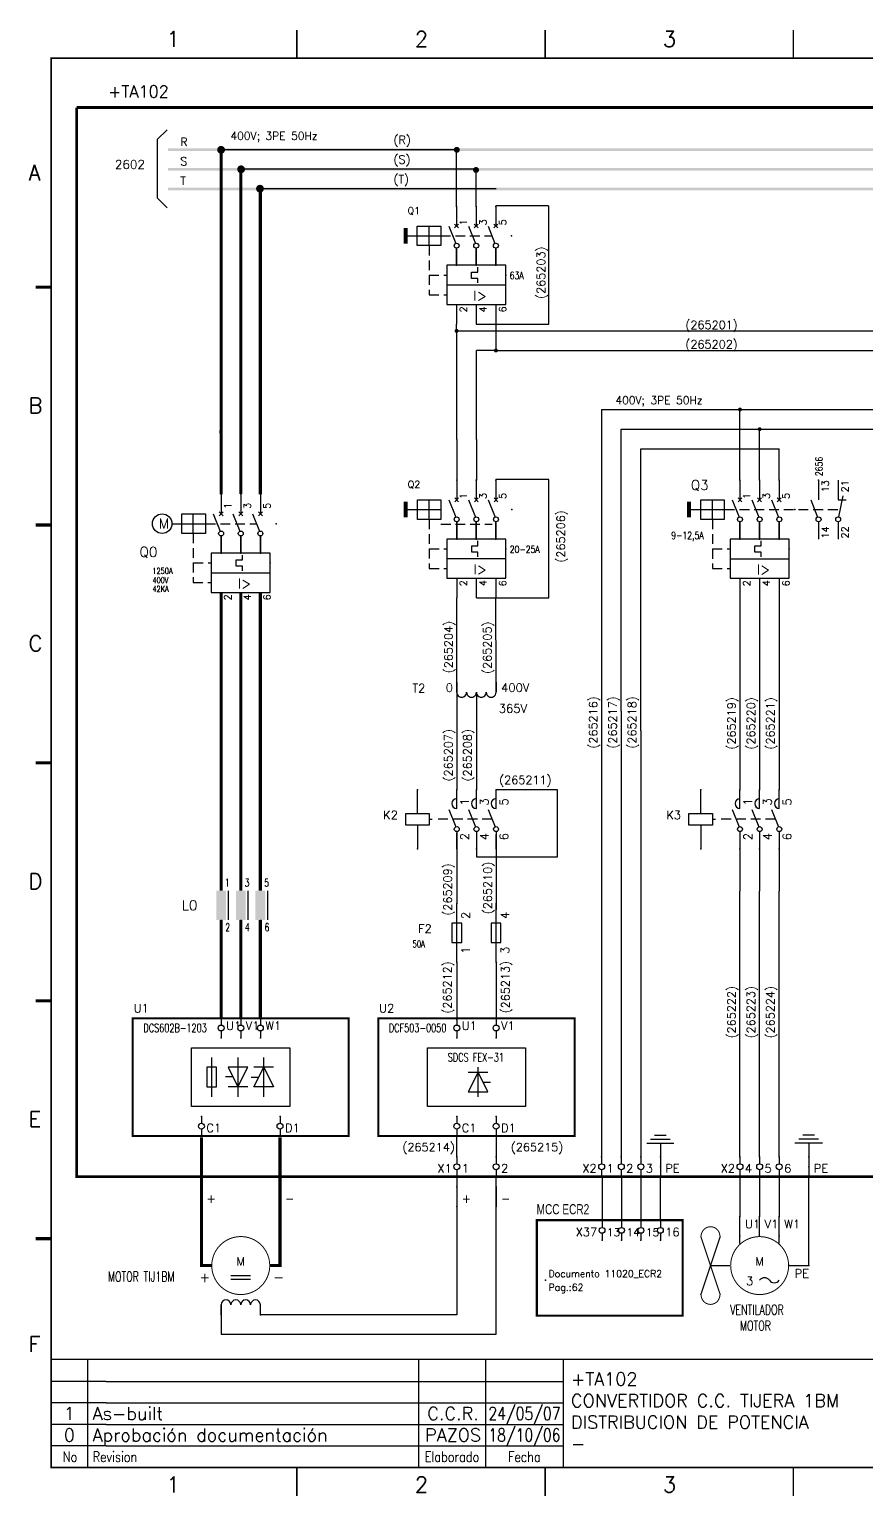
# Model space of a CAD drawing. Extents: x 4 to 524, y -8 to 369.
# Drawn here: x 4.2 to 219.5, y -8.3 to 368.9 of the extents above; entities that cross this region are included whole.
import ezdxf
from ezdxf.enums import TextEntityAlignment as Align

# ---------------------------------------------------------------- set-up
doc = ezdxf.new("R2010")
doc.units = 0
doc.header["$LTSCALE"] = 10
doc.header["$MEASUREMENT"] = 0
doc.linetypes.add('DASHDOT', pattern=[1, 0.5, -0.25, 0, -0.25])
doc.linetypes.add('HIDDEN', pattern=[0.375, 0.25, -0.125])
doc.layers.get('0').update_dxf_attribs({"linetype": 'CONTINUOUS'})
for name, color, linetype in [('$MKLNK', 7, 'HIDDEN'), ('1', 7, 'CONTINUOUS'), ('10', 5, 'CONTINUOUS'), ('102', 7, 'CONTINUOUS'), ('2', 7, 'CONTINUOUS'), ('4', 7, 'HIDDEN'), ('8', 1, 'CONTINUOUS'), ('9', 6, 'CONTINUOUS'), ('DIBUJO', 7, 'CONTINUOUS'), ('NODE', 7, 'CONTINUOUS')]:
    doc.layers.add(name, color=color, linetype=linetype)
doc.styles.add('HELV', font='HELVBLD.SHX', dxfattribs={"width": 1.2})
doc.styles.add('LABEL', font='SIMPLEX', dxfattribs={"width": 0.8, "height": 4})
doc.styles.add('ROMANS', font='romans')
doc.styles.get("Standard").update_dxf_attribs({"font": 'simplex'})

# ---------------------------------------------------------------- blocks, each defined once
blk = doc.blocks.new('NOD', base_point=(237.5, 170))
at = {"layer": 'NODE'}
blk.add_point((237.5, 170), dxfattribs=at)
blk = doc.blocks.new('$071501S')
at = {"layer": '2'}
for p, q in [((0, -6), (0, 0)), ((-3, -6), (3, -6)), ((-3, -9), (-3, -6)), ((3, -6), (3, -9)), ((3, -9), (-3, -9)), ((0, -9), (0, -15))]:
    blk.add_line(p, q, dxfattribs=at)
at = {"layer": '2', "rotation": 90}
for p in [(0, 0), (0, -15)]:
    blk.add_blockref('NOD', p, dxfattribs=at)
at = {"layer": '8'}
for tag, p in [('1A', (1, -3.325)), ('2A', (1, -13.325))]:
    blk.add_attdef(tag, p, '', height=2.15, dxfattribs=at)
at = {"layer": '9'}
blk.add_attdef('ID', text='', height=2.15, dxfattribs=at).set_placement((-5, -7.5), align=Align.RIGHT)
blk = doc.blocks.new('$71302MS')
at = {"layer": '$MKLNK'}
blk.add_line((9, -7.5), (-5, -7.5), dxfattribs=at)
for p, q in [((0, -4.75), (0, 0)), ((5, -4.75), (5, 0)), ((10, -4.75), (10, 0)), ((0, -10.62), (0, -15)), ((5, -10.62), (5, -15)), ((10, -10.62), (10, -15))]:
    blk.add_line(p, q)
at = {"layer": '102'}
for p, q in [((-2, -5), (-0.23, -9.42)), ((3, -5), (4.77, -9.42)), ((8, -5), (9.77, -9.42))]:
    blk.add_line(p, q, dxfattribs=at)
for centre in [(0, -10), (5, -10), (10, -10)]:
    blk.add_circle(centre, 0.625, dxfattribs=at)
for centre in [(0, -3.5), (5, -3.5), (10, -3.5)]:
    blk.add_arc(centre, 1.25, 90, 270, dxfattribs=at)
at = {"layer": '2'}
for p in [(0, 0), (5, 0), (10, 0), (0, -15), (5, -15), (10, -15)]:
    blk.add_blockref('NOD', p, dxfattribs=at)
at = {"layer": '8', "flags": 8}
for tag, p in [('1A', (3.07, -4)), ('3A', (8.07, -4)), ('5A', (13.07, -4))]:
    blk.add_attdef(tag, p, '', height=2.15, rotation=90, dxfattribs=at)
for tag, p in [('2A', (3.07, -11)), ('4A', (8.07, -11)), ('6A', (13.07, -11))]:
    blk.add_attdef(tag, text='', height=2.15, rotation=90, dxfattribs=at).set_placement(p, align=Align.RIGHT)
at = {"layer": '9'}
blk.add_attdef('ID', text='', height=2.15, rotation=90, dxfattribs=at).set_placement((-7.25, -7.5), align=Align.CENTER)
blk = doc.blocks.new('ACAD1F02')
at = {"layer": '2'}
for p, q in [((360, 150), (365, 150)), ((360, 149.03), (365, 149.03))]:
    blk.add_line(p, q, dxfattribs=at)
blk.add_lwpolyline([(355.12, 152.5, 0.25, 0.25, 1), (369.88, 152.5, 0.25, 0.25, 1)], format="xyseb", close=True, dxfattribs=at)
blk.add_text('M', height=2.15, dxfattribs=at).set_placement((362.5, 152.5), align=Align.CENTER)
blk = doc.blocks.new('$060303')
at = {"layer": '2'}
for p, q in [((0, 0), (2.5, 0)), ((0, -10), (2.5, -10))]:
    blk.add_line(p, q, dxfattribs=at)
for centre in [(2.5, -1.25), (2.5, -3.75), (2.5, -6.25), (2.5, -8.75)]:
    blk.add_arc(centre, 1.25, 270, 90, dxfattribs=at)
for p in [(0, 0), (0, -10)]:
    blk.add_blockref('NOD', p, dxfattribs=at)
at = {"layer": '8'}
for tag, p in [('1A', (1.5, -3.325)), ('2A', (1.5, -13.325))]:
    blk.add_attdef(tag, text='', height=2.15, dxfattribs=at).set_placement(p, align=Align.RIGHT)
at = {"layer": '9'}
blk.add_attdef('ID', text='', height=2.15, dxfattribs=at).set_placement((0, 1.175), align=Align.CENTER)
blk = doc.blocks.new('$$PLD12C')
for p, q in [((0, 2.5), (0, 0.75)), ((0, -0.75), (0, -2.5))]:
    blk.add_line(p, q)
at = {"layer": '2'}
blk.add_circle((0, 0), 0.75, dxfattribs=at)
for p in [(0, 2.5), (0, -2.5)]:
    blk.add_blockref('NOD', p, dxfattribs=at)
at = {"layer": '8'}
blk.add_attdef('*A', (1.25, -1.5), '', height=2.15, dxfattribs=at)
at = {"layer": '9'}
blk.add_attdef('ID', text='', height=2.15, dxfattribs=at).set_placement((-1.25, -1.5), align=Align.RIGHT)
blk = doc.blocks.new('$$PLD12')
blk.add_line((0, 2.5), (0, -2.5))
at = {"layer": '2'}
for p in [(0, 2.5), (0, -2.5)]:
    blk.add_blockref('NOD', p, dxfattribs=at)
at = {"layer": '8'}
blk.add_attdef('*A', (1.25, -1.5), '', height=2.15, dxfattribs=at)
at = {"layer": '9'}
blk.add_attdef('ID', text='', height=2.15, dxfattribs=at).set_placement((-1.25, -1.5), align=Align.RIGHT)
blk = doc.blocks.new('$$PLU21C')
for p, q in [((0, 2.5), (0, 0.75)), ((0, -0.75), (0, -2.5))]:
    blk.add_line(p, q)
at = {"layer": '2'}
blk.add_circle((0, 0), 0.75, dxfattribs=at)
for p in [(0, 2.5), (0, -2.5)]:
    blk.add_blockref('NOD', p, dxfattribs=at)
at = {"layer": '8'}
blk.add_attdef('*A', (1.25, -0.5), '', height=2.15, dxfattribs=at)
at = {"layer": '9'}
blk.add_attdef('ID', text='', height=2.15, dxfattribs=at).set_placement((-1.25, -0.5), align=Align.RIGHT)
blk = doc.blocks.new('$$PLU21')
blk.add_line((0, -2.5), (0, 2.5))
at = {"layer": '2'}
for p in [(0, 2.5), (0, -2.5)]:
    blk.add_blockref('NOD', p, dxfattribs=at)
at = {"layer": '8'}
blk.add_attdef('*A', (1.25, -0.5), '', height=2.15, dxfattribs=at)
at = {"layer": '9'}
blk.add_attdef('ID', text='', height=2.15, dxfattribs=at).set_placement((-1.25, -0.5), align=Align.RIGHT)
blk = doc.blocks.new('$072101S')
at = {"layer": '2'}
for p, q in [((0, 0), (0, 15)), ((1.25, 10), (-1.25, 10)), ((-1.25, 10), (-1.25, 5)), ((1.25, 5), (1.25, 10)), ((-1.25, 5), (1.25, 5))]:
    blk.add_line(p, q, dxfattribs=at)
for p in [(0, 15), (0, 0)]:
    blk.add_blockref('NOD', p, dxfattribs=at)
at = {"layer": '8'}
blk.add_attdef('2A', (3.325, 11), '', height=2.15, rotation=90, dxfattribs=at)
blk.add_attdef('ID', text='', height=2.15, rotation=90, dxfattribs=at).set_placement((-2.25, 7.5), align=Align.CENTER)
blk.add_attdef('1A', text='', height=2.15, rotation=90, dxfattribs=at).set_placement((3.325, 4), align=Align.RIGHT)
blk = doc.blocks.new('$021501')
at = {"layer": '2'}
for p, q in [((0, -6), (0, 0)), ((-3.5, -6), (3.5, -6)), ((-2.5, -7), (2.5, -7)), ((-1.5, -8), (1.5, -8))]:
    blk.add_line(p, q, dxfattribs=at)
blk.add_blockref('NOD', (0, 0), dxfattribs=at)
blk = doc.blocks.new('KK')
for p, q in [((170.54, 197.03), (170.54, 201.39)), ((175.54, 197.03), (175.54, 201.39)), ((180.54, 197.03), (180.54, 201.41)), ((170.54, 187.03), (170.54, 182.03)), ((175.54, 187.03), (175.54, 182.03)), ((180.54, 187.03), (180.54, 182.03))]:
    blk.add_line(p, q)
for p in [(168.04, 194.53), (183.04, 194.53)]:
    blk.add_point(p)
at = {"layer": '102'}
for p, q in [((170.54, 212.03), (170.54, 207.03)), ((175.54, 212.03), (175.54, 207.03)), ((180.54, 212.03), (180.54, 207.03)), ((168.54, 207.03), (170.31, 202.61)), ((173.54, 207.03), (175.31, 202.61)), ((178.54, 207.03), (180.31, 202.61)), ((170.54, 201.4), (170.54, 197.03)), ((175.54, 201.4), (175.54, 197.03)), ((180.54, 201.4), (180.54, 197.03)), ((183.04, 197.03), (168.04, 197.03)), ((168.04, 197.03), (168.04, 192.03)), ((174.36, 195.31), (175.96, 195.31)), ((174.36, 193.71), (174.36, 195.31)), ((175.96, 195.31), (175.96, 196.53)), ((183.04, 192.03), (183.04, 197.03)), ((168.04, 192.03), (183.04, 192.03)), ((168.04, 192.03), (168.04, 187.03)), ((175.96, 193.71), (174.36, 193.71)), ((175.96, 192.53), (175.96, 193.71)), ((183.04, 187.03), (183.04, 192.03)), ((168.04, 187.03), (183.04, 187.03))]:
    blk.add_line(p, q, dxfattribs=at)
for centre in [(170.54, 202.03), (175.54, 202.03), (180.54, 202.03)]:
    blk.add_circle(centre, 0.625, dxfattribs=at)
for p in [(169.54, 204.53), (174.54, 204.53), (179.54, 204.53), (184.54, 204.53)]:
    blk.add_point(p, dxfattribs=at)
at = {"layer": '2', "linetype": 'HIDDEN'}
for p, q in [((163.54, 202.03), (163.54, 189.53)), ((163.54, 194.53), (168.04, 194.53)), ((163.54, 189.53), (168.04, 189.53))]:
    blk.add_line(p, q, dxfattribs=at)
at = {"layer": '2'}
blk.add_trace([(158.04, 206.53), (157.04, 206.53), (158.04, 202.53), (157.04, 202.53)], dxfattribs=at)
at = {"layer": 'DIBUJO'}
for p, q in [((160.54, 202.03), (160.54, 207.03)), ((160.54, 207.03), (166.54, 207.03)), ((163.54, 202.03), (163.54, 207.03)), ((166.54, 207.03), (166.54, 202.03)), ((171.04, 207.53), (170.04, 206.53)), ((170.04, 207.53), (171.04, 206.53)), ((175.04, 207.53), (176.04, 206.53)), ((176.04, 207.53), (175.04, 206.53)), ((180.04, 207.53), (181.04, 206.53)), ((181.04, 207.53), (180.04, 206.53)), ((158.04, 204.53), (166.54, 204.53)), ((166.54, 202.03), (160.54, 202.03))]:
    blk.add_line(p, q, dxfattribs=at)
at = {"layer": '2'}
for p in [(170.54, 212.03), (175.54, 212.03), (180.54, 212.03), (170.54, 197.03), (175.54, 197.03), (180.54, 197.03)]:
    blk.add_blockref('NOD', p, dxfattribs=at)
at = {"layer": '102'}
blk.add_text('I>', height=2.52, dxfattribs=at).set_placement((176.51, 188.04), align=Align.CENTER)
at = {"layer": 'DIBUJO', "color": 1, "style": 'ROMANS'}
for s, p in [('1', (173.15, 207.2)), ('3', (178.15, 207.2)), ('5', (183.15, 207.2)), ('2', (173.15, 185.01)), ('4', (178.15, 185.01)), ('6', (183.15, 185.01))]:
    blk.add_text(s, height=1.8, rotation=90, dxfattribs=at).set_placement(p)
at = {"layer": 'DIBUJO', "color": 6, "style": 'ROMANS'}
blk.add_attdef('REFERENCIA', (158.04, 210.03), '', height=1.8, dxfattribs=at)
at = {"layer": 'DIBUJO', "color": 6, "style": 'ROMANS', "width": 0.8}
blk.add_attdef('REGULACION', (184.04, 193.53), '', height=1.8, dxfattribs=at)
blk = doc.blocks.new('IATR1A1C')
for p, q in [((0, -7.5), (0, -3.14)), ((5, -7.5), (5, -3.14)), ((10, -7.5), (10, -3.12)), ((0, -17.5), (0, -22.5)), ((5, -17.5), (5, -22.5)), ((10, -17.5), (10, -22.5))]:
    blk.add_line(p, q)
for p in [(-2.5, -10), (12.5, -10)]:
    blk.add_point(p)
at = {"layer": '102'}
for p, q in [((0, 7.5), (0, 2.5)), ((5, 7.5), (5, 2.5)), ((10, 7.5), (10, 2.5)), ((20, 7.5), (20, 2.5)), ((25, 7.5), (25, 2.5)), ((-2, 2.5), (-0.23, -1.92)), ((3, 2.5), (4.77, -1.92)), ((8, 2.5), (9.77, -1.92)), ((18, 2.5), (19.77, -1.92)), ((25, 2.5), (27, 2.5)), ((25.13, -1.89), (26.25, 3.5)), ((0, -3.12), (0, -7.5)), ((5, -3.12), (5, -7.5)), ((10, -3.12), (10, -7.5)), ((20, -3.12), (20, -7.5)), ((25, -3.12), (25, -7.5)), ((12.5, -7.5), (-2.5, -7.5)), ((-2.5, -7.5), (-2.5, -12.5)), ((3.82, -9.22), (5.42, -9.22)), ((3.82, -10.82), (3.82, -9.22)), ((5.42, -10.82), (3.82, -10.82)), ((5.42, -9.22), (5.42, -8)), ((5.42, -12), (5.42, -10.82)), ((12.5, -12.5), (12.5, -7.5)), ((-2.5, -12.5), (12.5, -12.5)), ((-2.5, -12.5), (-2.5, -17.5)), ((12.5, -17.5), (12.5, -12.5)), ((-2.5, -17.5), (12.5, -17.5))]:
    blk.add_line(p, q, dxfattribs=at)
for centre in [(0, -2.5), (5, -2.5), (10, -2.5), (20, -2.5), (25, -2.5)]:
    blk.add_circle(centre, 0.625, dxfattribs=at)
for p in [(-1, 0), (4, 0), (9, 0), (14, 0), (19, 0)]:
    blk.add_point(p, dxfattribs=at)
at = {"layer": '2', "linetype": 'HIDDEN'}
for p, q in [((-3.86, 0), (25.46, 0)), ((-7, -2.5), (-7, -15)), ((-7, -10), (-2.5, -10)), ((-7, -15), (-2.5, -15))]:
    blk.add_line(p, q, dxfattribs=at)
at = {"layer": '2'}
blk.add_trace([(-12.5, 2), (-13.5, 2), (-12.5, -2), (-13.5, -2)], dxfattribs=at)
at = {"layer": 'DIBUJO'}
for p, q in [((-12.5, 0), (-4, 0)), ((-10, -2.5), (-10, 2.5)), ((-10, 2.5), (-4, 2.5)), ((-7, -2.5), (-7, 2.5)), ((-4, 2.5), (-4, -2.5)), ((0.5, 3), (-0.5, 2)), ((-0.5, 3), (0.5, 2)), ((4.5, 3), (5.5, 2)), ((5.5, 3), (4.5, 2)), ((9.5, 3), (10.5, 2)), ((10.5, 3), (9.5, 2)), ((-4, -2.5), (-10, -2.5))]:
    blk.add_line(p, q, dxfattribs=at)
at = {"layer": '2'}
for p in [(0, 7.5), (5, 7.5), (10, 7.5), (20, 7.5), (0, -7.5), (5, -7.5), (10, -7.5)]:
    blk.add_blockref('NOD', p, dxfattribs=at)
at = {"layer": '102'}
blk.add_text('I>', height=2.52, dxfattribs=at).set_placement((5.97, -16.49), align=Align.CENTER)
at = {"layer": 'DIBUJO', "color": 1, "style": 'ROMANS'}
for s, p in [('3', (7.61, 2.68)), ('5', (12.61, 2.68)), ('13', (22.61, 4.39)), ('21', (27.61, 4.39)), ('1', (2.61, 2.68)), ('14', (22.61, -7.37)), ('22', (27.61, -7.37)), ('2', (2.61, -19.52)), ('4', (7.61, -19.52)), ('6', (12.61, -19.52))]:
    blk.add_text(s, height=1.8, rotation=90, dxfattribs=at).set_placement(p)
at = {"layer": 'DIBUJO', "color": 6, "style": 'ROMANS', "width": 0.8}
for p in [(21, 8.5), (26, 8.5)]:
    blk.add_attdef('PAGCAUXABIERTO1', p, '', height=1.8, rotation=90, dxfattribs=at)
at = {"layer": 'DIBUJO', "color": 6, "style": 'ROMANS'}
blk.add_attdef('REFERENCIA', (-12.5, 5.5), '', height=1.8, dxfattribs=at)
at = {"layer": 'DIBUJO', "color": 6, "style": 'ROMANS', "width": 0.8}
blk.add_attdef('REGULACION', (13.5, -11), '', height=1.8, dxfattribs=at)
blk = doc.blocks.new('newcajec')
at = {"layer": '1'}
for p, q in [((179.4, 20.85), (0.13, 20.85)), ((7, 20.85), (7, 0)), ((71, 20.85), (71, 0)), ((84, 20.85), (84, 0.09)), ((99, 20.85), (99, 0)), ((10.6, 16.64), (0, 16.64)), ((10.6, 16.64), (99, 16.64)), ((10.6, 12.48), (0, 12.48)), ((10.6, 12.48), (99, 12.48)), ((10.6, 8.32), (0, 8.32)), ((10.6, 8.32), (99, 8.32)), ((10.6, 4.16), (0, 4.16)), ((10.6, 4.16), (99, 4.16))]:
    blk.add_line(p, q, dxfattribs=at)
for points in [[(47.5, 272.5, 0.3, 0.3, 0), (47.5, 277.91, 0.3, 0.3, 0)], [(95.5, 272.5, 0.3, 0.3, 0), (95.5, 277.91, 0.3, 0.3, 0)], [(143.5, 272.5, 0.3, 0.3, 0), (143.5, 277.91, 0.3, 0.3, 0)], [(-2.99, 228.23, 0.6, 0.6, 0), (-0.18, 228.23, 0.6, 0.6, 0)], [(-2.99, 182.23, 0.6, 0.6, 0), (-0.18, 182.23, 0.6, 0.6, 0)], [(-2.99, 136.23, 0.6, 0.6, 0), (-0.18, 136.23, 0.6, 0.6, 0)], [(-2.99, 90.23, 0.6, 0.6, 0), (-0.18, 90.23, 0.6, 0.6, 0)], [(-2.99, 44.23, 0.6, 0.6, 0), (-0.18, 44.23, 0.6, 0.6, 0)], [(47.5, -5.5, 0.3, 0.3, 0), (47.5, -0.09, 0.3, 0.3, 0)], [(95.5, -5.5, 0.3, 0.3, 0), (95.5, -0.09, 0.3, 0.3, 0)], [(143.5, -5.5, 0.3, 0.3, 0), (143.5, -0.09, 0.3, 0.3, 0)]]:
    blk.add_lwpolyline(points, format="xyseb", dxfattribs=at)
at = {"layer": '1', "const_width": 0.3}
blk.add_lwpolyline([(0, 0), (0, 272.5), (383, 272.5), (383, 0)], close=True, dxfattribs=at)
at = {"layer": '1', "style": 'ROMANS'}
for s, p in [('1', (22.29, 274.68)), ('2', (70.29, 274.68)), ('3', (118.29, 274.68)), ('A', (-4.37, 248.84)), ('B', (-4.37, 203.84)), ('C', (-4.37, 157.84)), ('D', (-4.37, 111.84)), ('E', (-4.37, 65.84)), ('F', (-4.37, 22.34)), ('1', (22.29, -4.82)), ('2', (70.29, -4.82)), ('3', (118.29, -4.82))]:
    blk.add_text(s, height=3, dxfattribs=at).set_placement(p)
at = {"layer": '1', "style": 'LABEL', "width": 0.8}
for s, p in [('No', (2.23, 1.05)), ('Revision', (8, 1.05))]:
    blk.add_text(s, height=2, dxfattribs=at).set_placement(p)
for s, p in [('Elaborado', (77.5, 1.05)), ('Fecha', (91.5, 1.05))]:
    blk.add_text(s, height=2, dxfattribs=at).set_placement(p, align=Align.CENTER)
at = {"layer": '10', "style": 'ROMANS'}
for tag, p in [('REV41', (3.5, 18.74)), ('REV43', (77.7, 18.74)), ('REV31', (3.5, 14.58)), ('REV33', (77.7, 14.58)), ('REV21', (3.5, 10.42)), ('REV23', (77.7, 10.42)), ('REV11', (3.5, 6.27)), ('REV13', (77.7, 6.27))]:
    blk.add_attdef(tag, text='', height=2.5, dxfattribs=at).set_placement(p, align=Align.MIDDLE)
for tag, p, height in [('REV42', (8, 17.49), 2.5), ('SHEETNAME1', (100.5, 15.83), 2.5), ('DESIGNCHECK', (180.74, 14.83), 2.5), ('DOCUMENTTYPE', (216.43, 16.8), 2.5), ('NOTA', (305.32, 15.8), 3), ('REV32', (8, 13.33), 2.5), ('OBJECT', (216.43, 12.4), 2.5), ('REV22', (8, 9.17), 2.5), ('SHEETNAME2', (100.5, 11.67), 2.5), ('ORDER', (305.32, 7.3), 4.5), ('SHEETNAME3', (100.5, 7.51), 2.5), ('DRAWINGCHECK', (180.53, 7.71), 2.5), ('CUSTOMER', (216.43, 8.08), 2.5), ('REV12', (8, 5.01), 2.5), ('SHEETNAME4', (100.5, 3.35), 2.5), ('USER', (180.63, 0.71), 2.5), ('DEPARTMENT', (271.93, 1.05), 2.5), ('DOCUMENT_ID', (305.32, 0.93), 4.4)]:
    blk.add_attdef(tag, p, '', height=height, dxfattribs=at)
for tag, width, p, p2 in [('REV44', 1.221199, (84.53, 17.49), (98.48, 17.49)), ('REV34', 1.221199, (84.53, 13.33), (98.48, 13.33)), ('REV24', 1.221199, (84.53, 9.17), (98.48, 9.17)), ('REV14', 1.221199, (84.53, 5.01), (98.48, 5.01)), ('CREATED2', 7.039915, (282.71, 1.05), (301.14, 1.05))]:
    blk.add_attdef(tag, text='', height=2.5, dxfattribs=dict(at, width=width)).set_placement(p, p2, align=Align.FIT)
for tag, p in [('SHEET', (382, 7.43)), ('NEXTSHEET', (382, 0.5))]:
    blk.add_attdef(tag, text='', height=2.5, dxfattribs=at).set_placement(p, align=Align.RIGHT)
blk = doc.blocks.new('$PP313')
at = {"layer": '2'}
blk.add_blockref('NOD', (0, 0), dxfattribs=at)
at = {"layer": '8'}
blk.add_attdef('1A', (1, -3.325), '', height=2.15, dxfattribs=at)
at = {"layer": '9'}
blk.add_attdef('ID', (1, 1), '', height=2.15, dxfattribs=at)

msp = doc.modelspace()

# ---------------------------------------------------------------- linework, layer by layer
for p, q in [((53.49, 234.29), (53.49, 238.69)), ((58.54, 234.29), (58.54, 238.69)), ((63.59, 234.29), (63.59, 238.71))]:
    msp.add_line(p, q)
for p in [(50.97, 231.76), (66.12, 231.76)]:
    msp.add_point(p)
at = {"layer": '102'}
for p, q in [((53.49, 249.44), (53.49, 244.39)), ((58.54, 249.44), (58.54, 244.39)), ((63.59, 249.44), (63.59, 244.39)), ((51.47, 244.39), (53.26, 239.92)), ((56.52, 244.39), (58.31, 239.92)), ((61.57, 244.39), (63.36, 239.92)), ((53.49, 238.7), (53.49, 234.29)), ((58.54, 238.7), (58.54, 234.29)), ((63.59, 238.7), (63.59, 234.29)), ((66.12, 234.29), (50.97, 234.29)), ((50.97, 234.29), (50.97, 229.24)), ((66.12, 229.24), (66.12, 234.29)), ((57.35, 230.93), (57.35, 232.55)), ((57.35, 232.55), (58.97, 232.55)), ((58.97, 230.93), (57.35, 230.93)), ((58.97, 232.55), (58.97, 233.78)), ((58.97, 229.74), (58.97, 230.93)), ((50.97, 229.24), (66.12, 229.24)), ((50.97, 229.24), (50.97, 224.19)), ((66.12, 224.19), (66.12, 229.24)), ((50.97, 224.19), (66.12, 224.19)), ((53.49, 147.55), (53.49, 152.6)), ((58.54, 147.55), (58.54, 152.6)), ((63.59, 147.55), (63.59, 152.6)), ((53.49, 139.98), (53.49, 134.93)), ((58.54, 139.98), (58.54, 134.93)), ((63.59, 139.98), (63.59, 134.93))]:
    msp.add_line(p, q, dxfattribs=at)
for centre in [(53.49, 239.34), (58.54, 239.34), (63.59, 239.34)]:
    msp.add_circle(centre, 0.631, dxfattribs=at)
for p in [(52.48, 241.86), (57.53, 241.86), (62.58, 241.86), (67.63, 241.86)]:
    msp.add_point(p, dxfattribs=at)
for points in [[(54.76, 147.55), (52.23, 147.55), (54.76, 139.98), (52.23, 139.98)], [(59.81, 147.55), (57.28, 147.55), (59.81, 139.98), (57.28, 139.98)], [(64.86, 147.55), (62.33, 147.55), (64.86, 139.98), (62.33, 139.98)]]:
    msp.add_solid(points, dxfattribs=at)
at = {"layer": '2', "color": 7}
for p, q in [((39.58, 343.09), (37.08, 340.59)), ((37.08, 340.59), (37.08, 325.59)), ((114.09, 337.98), (53.31, 337.98)), ((114.05, 323.44), (114.05, 337.89)), ((119.14, 332.97), (58.43, 332.97)), ((119.1, 323.44), (119.1, 332.88)), ((37.08, 325.59), (39.58, 323.09)), ((124.19, 327.97), (63.43, 327.97)), ((137.71, 323.56), (124.12, 323.56)), ((137.74, 293.14), (137.74, 323.56)), ((114.05, 291.43), (114.05, 293.14)), ((119.1, 293.14), (137.74, 293.14)), ((124.15, 293.14), (124.15, 286.38)), ((151.34, 271.21), (186.91, 271.21)), ((156.39, 266.16), (191.96, 266.16)), ((161.44, 261.11), (197.01, 261.11)), ((137.76, 253.19), (124.17, 253.19)), ((137.76, 222.77), (137.76, 253.19)), ((119.12, 222.77), (137.76, 222.77)), ((114.09, 198.5), (114.09, 201.03)), ((124.19, 198.5), (124.19, 201.03)), ((151.34, 198.71), (151.34, 79.07)), ((156.39, 193.66), (156.39, 79.07)), ((161.44, 188.61), (161.44, 79.07)), ((139.95, 173.44), (124.19, 173.44)), ((139.95, 156.18), (139.95, 173.44)), ((114.09, 158.29), (114.09, 162.37)), ((124.19, 158.29), (124.19, 161.95)), ((119.14, 158.29), (119.14, 156.18)), ((119.14, 156.18), (139.95, 156.18)), ((55.33, 147.48), (55.33, 139.98)), ((60.38, 147.48), (60.38, 139.98)), ((65.43, 147.48), (65.43, 139.98)), ((114.09, 119.89), (114.09, 114.56)), ((124.19, 119.89), (124.19, 114.66)), ((45.92, 92), (45.92, 107.15)), ((45.92, 107.15), (71.17, 107.15)), ((71.17, 107.15), (71.17, 92)), ((106.52, 92), (106.52, 107.15)), ((106.52, 107.15), (131.77, 107.15)), ((131.77, 107.15), (131.77, 92)), ((71.17, 92), (45.92, 92)), ((131.77, 92), (106.52, 92)), ((114.09, 79.07), (114.09, 84.62)), ((124.19, 84.56), (124.19, 78.86)), ((114.09, 74.02), (114.09, 38.51)), ((124.19, 33.46), (124.19, 74.02)), ((151.44, 74.05), (151.44, 62.68)), ((156.44, 74.05), (156.44, 62.68)), ((161.44, 74.05), (161.44, 62.68)), ((166.44, 62.68), (166.44, 74.05)), ((186.91, 74.02), (186.91, 63.76)), ((191.96, 74.02), (191.96, 63.76)), ((197.01, 74.02), (197.01, 63.76)), ((204.58, 51.13), (204.58, 74.02)), ((199.53, 51.13), (204.58, 51.13)), ((53.49, 41.03), (53.49, 33.46)), ((114.09, 38.51), (63.59, 38.51)), ((53.49, 33.46), (124.19, 33.46))]:
    msp.add_line(p, q, dxfattribs=at)
at = {"layer": '2', "color": 7, "linetype": 'HIDDEN'}
for p, q in [((109.98, 315.86), (123.11, 315.86)), ((110.03, 241.71), (123.16, 241.71))]:
    msp.add_line(p, q, dxfattribs=at)
at = {"layer": '2'}
for p, q in [((114.05, 291.43), (288.66, 291.43)), ((114.07, 263.51), (114.07, 291.68)), ((124.15, 286.38), (119.12, 286.38)), ((119.12, 263.51), (119.12, 286.38)), ((124.15, 286.38), (293.71, 286.38)), ((151.34, 271.21), (151.34, 198.71)), ((186.91, 271.21), (241.25, 271.21)), ((186.91, 253.07), (186.91, 271.21)), ((156.39, 193.66), (156.39, 266.16)), ((191.96, 266.16), (246.25, 266.16)), ((191.96, 253.07), (191.96, 266.16)), ((114.07, 263.51), (114.07, 253.07)), ((119.12, 263.51), (119.12, 253.07)), ((161.44, 188.61), (161.44, 261.11)), ((197.01, 253.07), (197.01, 261.11)), ((114.09, 201.03), (114.07, 222.77)), ((124.19, 201.03), (124.17, 222.77)), ((186.91, 222.77), (186.91, 205.57)), ((191.96, 222.77), (191.96, 205.57)), ((197.01, 222.77), (197.01, 205.57)), ((186.91, 205.57), (186.91, 173.44)), ((191.96, 205.57), (191.96, 173.44)), ((197.01, 205.57), (197.01, 173.44)), ((114.09, 198.5), (114.09, 173.44)), ((119.14, 198.5), (119.14, 173.44)), ((107.02, 165.87), (107.78, 165.87)), ((179.84, 165.87), (180.6, 165.87)), ((114.09, 158.29), (114.09, 144.25)), ((124.19, 158.29), (124.19, 142.63)), ((186.91, 158.29), (186.91, 147.4)), ((191.96, 158.29), (191.96, 147.4)), ((197.01, 158.29), (197.01, 147.4)), ((186.91, 79.07), (186.91, 147.4)), ((191.96, 79.07), (191.96, 147.4)), ((197.01, 79.07), (197.01, 147.4)), ((114.09, 129.1), (114.09, 119.89)), ((124.19, 129.1), (124.19, 119.89)), ((49.81, 102.1), (49.81, 97.05)), ((52.34, 102.1), (49.81, 102.1)), ((51.07, 94.53), (51.07, 104.63)), ((52.34, 97.05), (52.34, 102.1)), ((55.27, 102.1), (57.8, 97.05)), ((60.32, 102.1), (55.27, 102.1)), ((57.8, 104.63), (57.8, 94.53)), ((57.8, 97.05), (60.32, 102.1)), ((61.93, 97.05), (64.46, 102.1)), ((66.98, 102.1), (61.93, 102.1)), ((64.46, 94.53), (64.46, 104.63)), ((64.46, 102.1), (66.98, 97.05)), ((119.55, 94.53), (119.55, 102.1)), ((56.45, 99.63), (54.59, 99.63)), ((63.11, 99.52), (61.25, 99.52)), ((117.02, 100.84), (122.07, 100.84)), ((119.55, 100.84), (117.02, 95.79)), ((122.07, 95.79), (119.55, 100.84)), ((120.89, 98.26), (122.75, 98.26)), ((49.81, 97.05), (52.34, 97.05)), ((60.32, 97.05), (55.27, 97.05)), ((66.98, 97.05), (61.93, 97.05)), ((117.02, 95.79), (122.07, 95.79)), ((186.91, 56.78), (186.91, 61.23)), ((191.96, 58.71), (191.96, 61.23)), ((197.01, 56.78), (197.01, 61.23))]:
    msp.add_line(p, q, dxfattribs=at)
at = {"layer": '2', "linetype": 'HIDDEN'}
for p, q in [((49.59, 241.86), (62.56, 241.86)), ((46.31, 239.34), (46.31, 226.71)), ((46.38, 231.76), (50.97, 231.76)), ((46.31, 226.71), (50.97, 226.71))]:
    msp.add_line(p, q, dxfattribs=at)
at = {"layer": '2', "color": 3, "linetype": 'DASHDOT'}
for points, const_width in [([(16.33, 348.82), (505.38, 348.82), (505.38, 32.11)], 0.778), ([(270.02, 74.02), (16.33, 74.02), (16.33, 348.82)], 0.707)]:
    msp.add_lwpolyline(points, dxfattribs=dict(at, const_width=const_width))
at = {"layer": '2', "color": 7}
for points, const_width in [([(52.99, 337.98, 1), (53.99, 337.98, 1)], 1), ([(113.71, 337.98, 1), (114.47, 337.98, 1)], 0.758), ([(58.13, 332.97, 1), (59.13, 332.97, 1)], 1), ([(118.66, 332.79, 1), (119.42, 332.79, 1)], 0.758), ([(62.99, 327.98, 1), (63.99, 327.98, 1)], 1), ([(113.79, 291.43, 1), (114.3, 291.43, 1)], 0.505), ([(123.89, 286.38, 1), (124.4, 286.38, 1)], 0.505), ([(186.66, 271.21, 1), (187.16, 271.21, 1)], 0.505), ([(191.71, 266.16, 1), (192.21, 266.16, 1)], 0.505)]:
    msp.add_lwpolyline(points, format="xyb", close=True, dxfattribs=dict(at, const_width=const_width))
at = {"layer": '2', "color": 7, "const_width": 0.808}
for points in [[(53.49, 338.38), (53.49, 249.44)], [(53.49, 224.19), (53.49, 179.72)], [(58.54, 224.19), (58.54, 179.72)], [(63.59, 224.19), (63.59, 179.72)], [(66.12, 51.13), (68.64, 51.13), (68.64, 84.12)]]:
    msp.add_lwpolyline(points, dxfattribs=at)
at = {"layer": '2', "color": 7}
for points in [[(58.54, 333.33, 0.808, 0.808, 0), (58.54, 249.45, 0.808, 0.808, 0)], [(63.59, 328.28, 0.808, 0.808, 0), (63.59, 249.44, 0.808, 0.808, 0)], [(53.49, 179.72, 0.808, 0.808, 0), (53.49, 147.55, 0.808, 0.808, 0)], [(58.54, 179.72, 0.808, 0.808, 0), (58.54, 147.55, 0.808, 0.808, 0)], [(63.59, 179.72, 0.808, 0.808, 0), (63.59, 147.55, 0.808, 0.808, 0)], [(53.49, 139.98, 0.808, 0.808, 0), (53.49, 114.73, 0.808, 0.808, 0)], [(58.54, 139.98, 0.808, 0.808, 0), (58.54, 114.73, 0.808, 0.808, 0)], [(63.59, 139.98, 0.808, 0.808, 0), (63.59, 114.73, 0.808, 0.808, 0)], [(30.77, 84.43, 0.505, 0.505, 0), (86.32, 84.43, 0.505, 0.505, 0), (86.32, 114.73, 0.505, 0.505, 0), (30.77, 114.73, 0.505, 0.505, 0), (30.77, 84.43, 0.505, 0.505, 0)], [(93.89, 84.43, 0.505, 0.505, 0), (144.39, 84.43, 0.505, 0.505, 0), (144.39, 114.73, 0.505, 0.505, 0), (93.89, 114.73, 0.505, 0.505, 0), (93.89, 84.43, 0.505, 0.505, 0)], [(50.97, 51.13, 0.808, 0.808, 0), (48.44, 51.13, 0.808, 0.808, 0), (48.44, 84.12, 0.808, 0.808, 0)]]:
    msp.add_lwpolyline(points, format="xyseb", dxfattribs=at)
at = {"layer": '2', "color": 3, "linetype": 'DASHDOT'}
msp.add_lwpolyline([(134.65, 62.79, 0.572, 0.572, 0), (172.17, 62.79, 0.572, 0.572, 0), (172.17, 38.25, 0.572, 0.572, 0), (134.65, 38.25, 0.572, 0.572, 0), (134.65, 62.79, 0.572, 0.572, 0)], format="xyseb", dxfattribs=at)
at = {"layer": '2'}
for points in [[(176.93, 58.71, 0.253, 0.253, -0.414214), (179.33, 61.11, 0.253, 0.253, -0.414214), (181.73, 58.71, 0.253, 0.253, -1)], [(176.81, 58.71, 0.303, 0.303, 0), (181.86, 43.56, 0.303, 0.303, 0)], [(181.86, 58.71, 0.303, 0.303, 0), (176.81, 43.56, 0.303, 0.303, 0)], [(176.93, 43.56, 0.253, 0.253, 0.414214), (179.33, 41.16, 0.253, 0.253, 0.414214), (181.73, 43.56, 0.253, 0.253, 1)]]:
    msp.add_lwpolyline(points, format="xyseb", dxfattribs=at)
msp.add_lwpolyline([(184.51, 51.13, 0.253, 0.253, 1), (199.41, 51.13, 0.253, 0.253, 1)], format="xyseb", close=True, dxfattribs=at)
at = {"layer": '2', "linetype": 'HIDDEN'}
msp.add_lwpolyline([(179.33, 51.13, 0.303, 0.303, 0), (184.38, 51.13, 0.303, 0.303, 0)], format="xyseb", dxfattribs=at)
at = {"layer": '2', "color": 7}
msp.add_circle((38.34, 241.86), 2.52, dxfattribs=at)
at = {"layer": '2'}
for centre, start, end in [((193.22, 46.4), 36.8699, 143.1301), ((195.75, 48.29), 216.8699, 323.1301)]:
    msp.add_arc(centre, 1.58, start, end, dxfattribs=at)
for points in [[(39.86, 338.38), (39.86, 337.67), (359.88, 338.38), (359.88, 337.67)], [(39.86, 333.33), (39.86, 332.62), (359.87, 333.33), (359.87, 332.62)], [(39.86, 328.28), (39.86, 327.57), (359.9, 328.28), (359.9, 327.57)], [(53.06, 265.83), (53.06, 265.12), (53.68, 265.83), (53.68, 265.12)], [(63.19, 255.73), (63.19, 255.02), (64.04, 255.73), (64.04, 255.02)]]:
    msp.add_trace(points, dxfattribs=at)
at = {"layer": 'DIBUJO'}
for p, q in [((40.87, 241.86), (49.45, 241.86)), ((43.39, 244.39), (49.45, 244.39)), ((43.39, 239.34), (43.39, 244.39)), ((46.31, 239.34), (46.31, 244.39)), ((49.45, 244.39), (49.45, 239.34)), ((52.99, 244.89), (54, 243.88)), ((54, 244.89), (52.99, 243.88)), ((59.05, 244.89), (58.04, 243.88)), ((58.04, 244.89), (59.05, 243.88)), ((64.1, 244.89), (63.09, 243.88)), ((63.09, 244.89), (64.1, 243.88)), ((49.45, 239.34), (43.39, 239.34))]:
    msp.add_line(p, q, dxfattribs=at)

# ---------------------------------------------------------------- block references
msp.add_blockref('$$PLD12C', (166.44, 60.18)).add_auto_attribs({'*A': '16'})
at = {"layer": '2', "color": 7}
ref = msp.add_blockref('newcajec', (9.82, -0.76), dxfattribs=dict(at, xscale=1.32960103989867, yscale=1.32960103989867, zscale=1.32960103989867))
ref.add_attrib('REV24', '24/05/07', dxfattribs={"layer": '10', "height": 3.324, "style": 'ROMANS', "width": 0.728168}).set_placement((122.21, 11.44), (140.76, 11.44), align=Align.FIT)
ref.add_attrib('SHEETNAME3', 'DISTRIBUCION DE POTENCIA', (143.45, 9.21), dxfattribs={"layer": '10', "height": 3.324, "style": 'ROMANS'})
ref.add_attrib('SHEETNAME2', 'CONVERTIDOR C.C. TIJERA 1BM', (143.45, 14.75), dxfattribs={"layer": '10', "height": 3.324, "style": 'ROMANS'})
ref.add_attrib('SHEETNAME1', '+TA102', (143.45, 20.28), dxfattribs={"layer": '10', "height": 3.324, "style": 'ROMANS'})
ref.add_attrib('REV22', 'As-built', (20.46, 11.44), dxfattribs={"layer": '10', "height": 3.324, "style": 'ROMANS'})
ref.add_attrib('REV12', 'Aprobación documentación', (20.46, 5.9), dxfattribs={"layer": '10', "height": 3.324, "style": 'ROMANS'})
ref.add_attrib('REV21', '1', dxfattribs={"layer": '10', "height": 3.32, "style": 'ROMANS'}).set_placement((14.47, 13.1), align=Align.MIDDLE)
ref.add_attrib('REV11', '0', dxfattribs={"layer": '10', "height": 3.32, "style": 'ROMANS'}).set_placement((14.47, 7.57), align=Align.MIDDLE)
ref.add_attrib('SHEETNAME4', '-', (143.45, 3.68), dxfattribs={"layer": '10', "height": 3.32, "style": 'ROMANS'})
ref.add_attrib('REV14', '18/10/06', dxfattribs={"layer": '10', "height": 3.324, "style": 'ROMANS', "width": 0.728168}).set_placement((122.21, 5.9), (140.76, 5.9), align=Align.FIT)
ref.add_attrib('REV23', 'C.C.R.', dxfattribs={"layer": '10', "height": 3.324, "style": 'ROMANS'}).set_placement((113.13, 13.1), align=Align.MIDDLE)
ref.add_attrib('REV13', 'PAZOS', dxfattribs={"layer": '10', "height": 3.324, "style": 'ROMANS'}).set_placement((113.13, 7.57), align=Align.MIDDLE)
at = {"layer": '2', "color": 7, "xscale": 1.01, "yscale": 1.01, "zscale": 1.01}
for name, p, values in [('KK', (-58.2, 109.29), {'REFERENCIA': 'Q1', 'REGULACION': '63A'}), ('KK', (-58.18, 38.92), {'REFERENCIA': 'Q2', 'REGULACION': '20-25A'}), ('$072101S', (124.19, 129.1), {'1A': '3', '2A': '4'}), ('$$PLU21C', (53.49, 112.2), {'*A': 'U1'}), ('$$PLU21C', (58.54, 112.2), {'*A': 'V1'}), ('$$PLU21C', (63.59, 112.2), {'*A': 'W1'}), ('$$PLU21C', (114.09, 112.2), {'*A': 'U1'}), ('$$PLU21C', (124.19, 112.2), {'*A': 'V1'}), ('$$PLD12C', (48.44, 86.95), {'*A': 'C1'}), ('$$PLD12C', (68.64, 86.95), {'*A': 'D1'}), ('$$PLD12C', (114.09, 86.95), {'*A': 'C1'}), ('$$PLD12C', (124.19, 86.95), {'*A': 'D1'}), ('$$PLD12C', (114.09, 76.54), {'ID': 'X1', '*A': '1'}), ('$$PLD12C', (124.19, 76.54), {'*A': '2'}), ('$$PLD12C', (151.34, 76.54), {'ID': 'X2', '*A': '1'}), ('$$PLD12C', (156.39, 76.54), {'*A': '2'}), ('$$PLD12C', (161.44, 76.54), {'*A': '3'}), ('$$PLD12C', (186.91, 76.54), {'ID': 'X2', '*A': '4'}), ('$$PLD12C', (191.96, 76.54), {'*A': '5'}), ('$$PLD12C', (197.01, 76.54), {'*A': '6'}), ('$$PLD12', (204.58, 76.54), {'*A': 'PE'}), ('$$PLD12', (48.44, 68.81), {'*A': '+'}), ('$$PLD12', (68.64, 68.81), {'*A': '-'}), ('$$PLD12', (114.09, 68.81), {'*A': '+'}), ('$$PLD12', (124.19, 68.81), {'*A': '-'}), ('$$PLU21', (186.91, 61.23), {'*A': 'U1'}), ('$$PLU21', (191.96, 61.23), {'*A': 'V1'}), ('$$PLU21', (197.01, 61.23), {'*A': 'W1'})]:
    msp.add_blockref(name, p, dxfattribs=at).add_auto_attribs(values)
at = {"layer": '2', "color": 7}
ref = msp.add_blockref('IATR1A1C', (186.91, 245.49), dxfattribs=dict(at, xscale=1.01, yscale=1.01, zscale=1.01))
ref.add_attrib('REFERENCIA', 'Q3', (174.28, 250.54), dxfattribs={"layer": 'DIBUJO', "color": 6, "height": 2.525, "style": 'ROMANS'})
ref.add_attrib('REGULACION', '9-12,5A', (169.23, 237.92), dxfattribs={"layer": 'DIBUJO', "color": 6, "height": 1.818, "style": 'ROMANS', "width": 0.8})
ref.add_attrib('PAGCAUXABIERTO1', '2656', (208.12, 254.08), dxfattribs={"layer": 'DIBUJO', "color": 6, "height": 1.818, "rotation": 90, "style": 'ROMANS', "width": 0.8})
at = {"layer": '2', "xscale": 1.01, "yscale": 1.01, "zscale": 1.01}
for p in [(53.49, 249.44), (58.54, 249.44), (63.59, 249.44), (53.49, 234.29), (58.54, 234.29), (63.59, 234.29)]:
    msp.add_blockref('NOD', p, dxfattribs=at)
at = {"layer": '2', "color": 7}
ref = msp.add_blockref('$060303', (124.19, 201.03), dxfattribs=dict(at, xscale=1.01, yscale=1.01, zscale=1.01, rotation=270))
ref.add_attrib('ID', 'T2', dxfattribs={"layer": '9', "height": 2.171}).set_placement((104.35, 198.5), align=Align.CENTER)
ref.add_attrib('1A', '400V', dxfattribs={"layer": '8', "height": 2.171}).set_placement((132.74, 198.61), align=Align.RIGHT)
ref.add_attrib('2A', '0', dxfattribs={"layer": '8', "height": 2.17}).set_placement((113.12, 198.61), align=Align.RIGHT)
at = {"layer": '2'}
for name, p, xscale, yscale, zscale, values in [('$71302MS', (114.09, 173.44), 1.01, 1.01, 1.01, {'1A': '1', '2A': '2', '3A': '3', '4A': '4', '5A': '5', '6A': '6'}), ('$71302MS', (186.91, 173.44), 1.01, 1.01, 1.01, {'1A': '1', '2A': '2', '3A': '3', '4A': '4', '5A': '5', '6A': '6'}), ('$PP313', (136.88, 47.37), 0.8165000000000191, 0.8164999999999907, 0.8165, {'ID': 'Documento 11020_ECR2', '1A': 'Pag.:62'})]:
    msp.add_blockref(name, p, dxfattribs=dict(at, xscale=xscale, yscale=yscale, zscale=zscale)).add_auto_attribs(values)
at = {"layer": '2', "xscale": 1.01, "yscale": 1.01, "zscale": 1.01}
for name, p, rotation in [('NOD', (53.49, 152.6), 270), ('NOD', (58.54, 152.6), 270), ('NOD', (63.59, 152.6), 270), ('NOD', (53.49, 134.93), 270), ('NOD', (58.54, 134.93), 270), ('NOD', (63.59, 134.93), 270), ('NOD', (114.09, 114.42), 270), ('$060303', (53.49, 38.51), 90)]:
    msp.add_blockref(name, p, dxfattribs=dict(at, rotation=rotation))
at = {"layer": '2', "color": 7}
ref = msp.add_blockref('$072101S', (114.09, 129.1), dxfattribs=dict(at, xscale=1.01, yscale=1.01, zscale=1.01))
ref.add_attrib('ID', 'F2', dxfattribs={"layer": '8', "height": 2.171}).set_placement((105.9, 136.67), align=Align.CENTER)
ref.add_attrib('1A', '1', dxfattribs={"layer": '8', "height": 2.17, "rotation": 90}).set_placement((117.45, 133.14), align=Align.RIGHT)
ref.add_attrib('2A', '2', (117.45, 140.21), dxfattribs={"layer": '8', "height": 2.17, "rotation": 90})
at = {"layer": '2', "color": 7, "rotation": 180}
msp.add_blockref('$021501', (166.44, 76.55), dxfattribs=at)
at = {"layer": '2', "color": 7, "xscale": 1.01, "yscale": 1.01, "zscale": 1.01, "rotation": 180}
msp.add_blockref('$021501', (204.58, 76.54), dxfattribs=at)
at = {"layer": '2', "color": 7}
msp.add_blockref('$$PLD12', (166.44, 76.55), dxfattribs=at).add_auto_attribs({'*A': 'PE'})
ref = msp.add_blockref('$$PLD12C', (151.44, 60.18), dxfattribs=at)
ref.add_attrib('ID', 'X37', dxfattribs={"layer": '9', "height": 2.15}).set_placement((150.19, 58.68), align=Align.RIGHT)
ref.add_attrib('*A', '13', (152.69, 58.68), dxfattribs={"layer": '8', "height": 2})
ref = msp.add_blockref('$$PLD12C', (156.44, 60.18), dxfattribs=at)
ref.add_attrib('*A', '14', (157.69, 58.68), dxfattribs={"layer": '8', "height": 2})
ref = msp.add_blockref('$$PLD12C', (161.44, 60.18), dxfattribs=at)
ref.add_attrib('*A', '15', (162.69, 58.68), dxfattribs={"layer": '8', "height": 2})
at = {"layer": '2', "color": 7, "xscale": 1.01, "yscale": 1.01, "zscale": 1.01}
msp.add_blockref('ACAD1F02', (-307.58, -102.89), dxfattribs=at)
at = {"layer": '2', "color": 7}
ref = msp.add_blockref('$$PLU21', (202.06, 51.13), dxfattribs=dict(at, xscale=1.01, yscale=1.01, zscale=1.01, rotation=270))
ref.add_attrib('*A', 'PE', (200.95, 48.01), dxfattribs={"layer": '8', "height": 2.171})
at = {"layer": '4'}
ref = msp.add_blockref('$071501S', (103.99, 173.44), dxfattribs=dict(at, xscale=1.01, yscale=1.01, zscale=1.01))
ref.add_attrib('ID', 'K2', dxfattribs={"layer": '9', "height": 2.171}).set_placement((98.94, 165.87), align=Align.RIGHT)
ref = msp.add_blockref('$071501S', (176.81, 173.44), dxfattribs=dict(at, xscale=1.01, yscale=1.01, zscale=1.01))
ref.add_attrib('ID', 'K3', dxfattribs={"layer": '9', "height": 2.171}).set_placement((171.76, 165.87), align=Align.RIGHT)

# ---------------------------------------------------------------- texts
at = {"layer": '102'}
msp.add_text('I>', height=2.545, dxfattribs=at).set_placement((59.52, 225.2), align=Align.CENTER)
at = {"layer": '2', "color": 6}
for s, height, p in [('+TA102', 3.03, (24.46, 351.45)), ('R', 2.1, (42.99, 338.97)), ('(R)', 2.121, (97.82, 339.46)), ('S', 2.1, (42.99, 333.97)), ('(S)', 2.121, (97.82, 334.41)), ('2602', 2.25, (26.19, 333.09)), ('T', 2.1, (42.99, 328.97)), ('(T)', 2.121, (97.82, 329.36)), ('(265201)', 2.121, (172.88, 291.91)), ('(265202)', 2.121, (172.88, 286.91)), ('365V', 2.182, (124.86, 193.24)), ('(265211)', 2.121, (125, 174.92)), ('U1', 2.182, (30.98, 116.19)), ('U2', 2.182, (94.11, 116.19)), ('(265214)', 2.121, (100.12, 80.52)), ('(265215)', 2.121, (128, 80.52))]:
    msp.add_text(s, height=height, dxfattribs=at).set_placement(p)
at = {"layer": '2', "color": 7}
for s, height, p in [('400V; 3PE 50Hz', 2.02, (55.88, 340.55)), ('400V; 3PE 50Hz', 2.02, (154.87, 272.59)), ('M', 2.57, (37.47, 240.6)), ('Q0', 2.573, (32.48, 233.33))]:
    msp.add_text(s, height=height, dxfattribs=at).set_placement(p)
at = {"layer": '2', "color": 6}
for s, p in [('(265203)', (136.79, 299.65)), ('(265206)', (141.88, 231.85)), ('(265204)', (113.02, 203.41)), ('(265205)', (123, 203.24)), ('(265216)', (150.21, 184.03)), ('(265217)', (155.21, 184.03)), ('(265218)', (160.21, 184.03)), ('(265219)', (185.78, 183.79)), ('(265220)', (190.78, 183.79)), ('(265221)', (195.78, 183.79)), ('(265207)', (112.99, 175.6)), ('(265208)', (117.89, 175.6)), ('(265209)', (112.79, 141.08)), ('(265210)', (123.09, 141.47)), ('(265212)', (112.71, 115.89)), ('(265213)', (127.66, 115.98)), ('(265222)', (185.78, 109.54)), ('(265223)', (190.78, 109.54)), ('(265224)', (195.78, 109.54))]:
    msp.add_text(s, height=2.121, rotation=90, dxfattribs=at).set_placement(p)
at = {"layer": '2', "color": 7, "style": 'ROMANS', "width": 0.7}
for s, height, p in [('1250A', 1.515, (35.82, 228.96)), ('400V', 1.515, (35.82, 226.59)), ('42KA', 1.515, (35.82, 224.33)), ('1', 2.02, (54.5, 148.55)), ('3', 2.02, (59.55, 148.55)), ('5', 2.02, (64.6, 148.55)), ('2', 2.02, (54.57, 137.1)), ('4', 2.02, (59.62, 137.1)), ('6', 2.02, (64.67, 137.1)), ('50A', 1.818, (102.73, 132.88)), ('VENTILADOR', 2.525, (184.38, 38.51)), ('MOTOR', 2.525, (186.91, 34.42))]:
    msp.add_text(s, height=height, dxfattribs=at).set_placement(p)
at = {"layer": '2', "color": 7, "style": 'ROMANS'}
for s, height, p in [('L0', 2.525, (43.39, 142.5)), ('+', 2.52, (47.91, 46.89)), ('-', 2.52, (66.86, 46.89))]:
    msp.add_text(s, height=height, dxfattribs=at).set_placement(p)
at = {"layer": '2', "color": 6, "style": 'ROMANS', "width": 0.7}
for s, p in [('DCS602B-1203', (33.51, 111.14)), ('DCF503-0050', (96.63, 111.14)), ('SDCS FEX-31', (111.78, 103.57))]:
    msp.add_text(s, height=2.1816, dxfattribs=at).set_placement(p)
at = {"layer": '2', "style": 'HELV', "width": 0.68022}
msp.add_text('MCC ECR2', height=2.613, dxfattribs=at).set_placement((134.61, 64.31), (148.15, 64.31), align=Align.FIT)
at = {"layer": '2'}
for s, p in [('M', (191.96, 51.13)), ('3', (189.43, 46.08))]:
    msp.add_text(s, height=2.17, dxfattribs=at).set_placement(p, align=Align.CENTER)
at = {"layer": '2', "color": 7, "style": 'ROMANS', "width": 0.7}
msp.add_text('MOTOR TIJ1BM', height=2.525, dxfattribs=at).set_placement((32.95, 47.04), align=Align.CENTER)
at = {"layer": 'DIBUJO', "color": 1, "style": 'ROMANS'}
for s, p in [('1', (56.12, 245.67)), ('3', (61.17, 245.67)), ('5', (66.22, 245.67)), ('2', (56.12, 222.15)), ('4', (61.17, 222.15)), ('6', (66.22, 222.15))]:
    msp.add_text(s, height=1.82, rotation=90, dxfattribs=at).set_placement(p)

doc.saveas('drawing.dxf')
